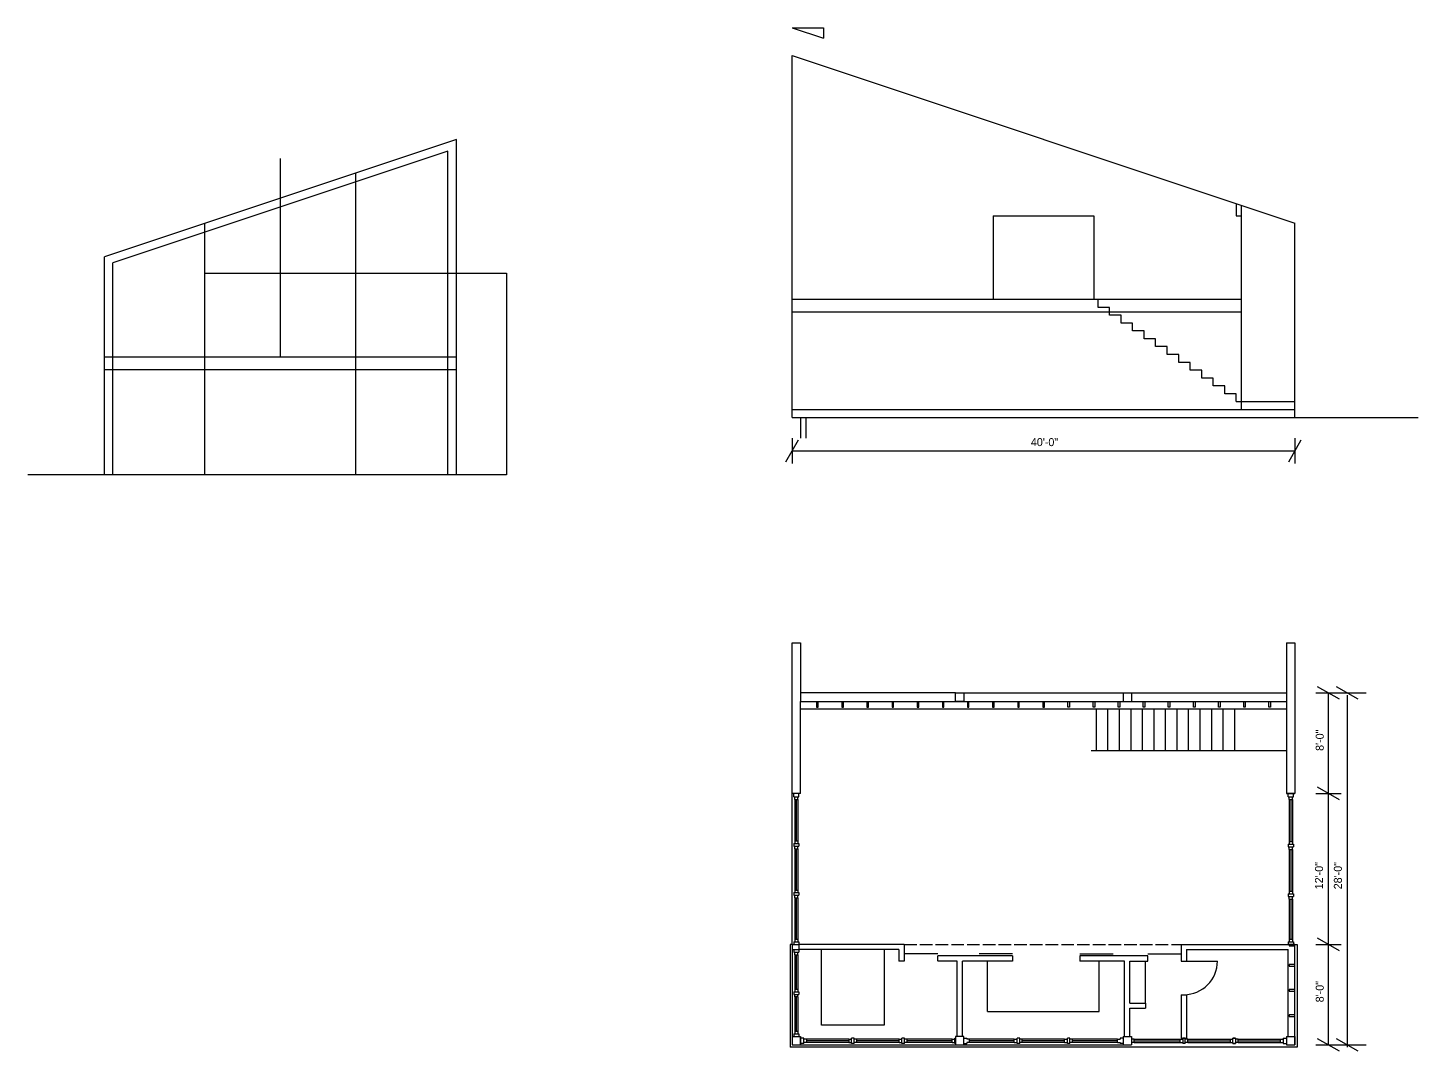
# Model space of a CAD drawing. Header units: inches. Extents: x 683 to 9370, y -498 to 3956.
# Drawn here: x 683 to 2010, y 2825 to 3802 of the extents above; entities that cross this region are included whole.
import ezdxf

# ---------------------------------------------------------------- set-up
doc = ezdxf.new("R2010")
doc.units = ezdxf.units.IN
doc.header["$MEASUREMENT"] = 0
doc.linetypes.add('ACAD_ISO02W100', pattern=[15, 12, -3])
for name, color, linetype in [('const', 253, 'Continuous'), ('e1', 253, 'Continuous'), ('e2', 251, 'Continuous'), ('glass', 172, 'Continuous'), ('millwork', 40, 'Continuous'), ('sills', 105, 'Continuous'), ('soffit', 253, 'ACAD_ISO02W100'), ('stairs', 140, 'Continuous'), ('walls', 7, 'Continuous')]:
    doc.layers.add(name, color=color, linetype=linetype)

msp = doc.modelspace()

# ---------------------------------------------------------------- linework, layer by layer
at = {"layer": 'const'}
for p, q in [((1412.3, 3429.8), (1412.3, 3775.3)), ((1841.3, 3437.3), (1841.3, 3632.3)), ((1892.3, 3429.8), (1892.3, 3615.3)), ((1704.3, 3534.8), (1704.3, 3542.3)), ((1715.3, 3534.8), (1704.3, 3534.8)), ((1715.3, 3527.3), (1715.3, 3534.8)), ((1726.3, 3527.3), (1715.3, 3527.3)), ((1726.3, 3519.8), (1726.3, 3527.3)), ((1737.3, 3519.8), (1726.3, 3519.8)), ((1737.3, 3512.3), (1737.3, 3519.8)), ((1748.3, 3512.3), (1737.3, 3512.3)), ((1748.3, 3504.8), (1748.3, 3512.3)), ((1759.3, 3504.8), (1748.3, 3504.8)), ((1759.3, 3497.3), (1759.3, 3504.8)), ((1770.3, 3497.3), (1759.3, 3497.3)), ((1770.3, 3489.8), (1770.3, 3497.3)), ((1781.3, 3489.8), (1770.3, 3489.8)), ((1781.3, 3482.3), (1781.3, 3489.8)), ((1792.3, 3482.3), (1781.3, 3482.3)), ((1792.3, 3474.8), (1792.3, 3482.3)), ((1803.3, 3474.8), (1792.3, 3474.8)), ((1803.3, 3467.3), (1803.3, 3474.8)), ((1814.3, 3467.3), (1803.3, 3467.3)), ((1814.3, 3459.8), (1814.3, 3467.3)), ((1825.3, 3459.8), (1814.3, 3459.8)), ((1825.3, 3452.3), (1825.3, 3459.8)), ((1836.3, 3452.3), (1825.3, 3452.3)), ((1836.3, 3444.8), (1836.3, 3452.3)), ((1412.3, 3437.3), (1892.3, 3437.3)), ((1836.3, 3444.8), (1892.3, 3444.8)), ((1412.3, 3429.8), (2009.9, 3429.8)), ((1406.3, 3387.5), (1418.3, 3408.2)), ((1412.3, 3409.8), (1412.3, 3385.8)), ((1412.3, 3397.8), (1892.3, 3397.8)), ((1886.3, 3387.5), (1898.3, 3408.2)), ((1892.3, 3409.8), (1892.3, 3385.8)), ((1934.7, 3160.7), (1913.9, 3172.7)), ((1952.7, 3160.7), (1931.9, 3172.7)), ((1912.3, 3166.7), (1960.3, 3166.7)), ((1924.3, 2830.7), (1924.3, 3166.7)), ((1942.3, 2828.5), (1942.3, 3164.5)), ((1912.3, 3070.7), (1936.3, 3070.7)), ((1934.7, 3064.7), (1913.9, 3076.7)), ((1912.3, 2926.7), (1936.3, 2926.7)), ((1934.7, 2920.7), (1913.9, 2932.7)), ((1912.3, 2830.7), (1960.3, 2830.7)), ((1934.7, 2824.7), (1913.9, 2836.7)), ((1952.7, 2824.7), (1931.9, 2836.7))]:
    msp.add_line(p, q, dxfattribs=at)
at = {"layer": 'e1'}
for p, q in [((1412.3, 2926.7), (1412.3, 3070.7)), ((1410.3, 2926.7), (1410.3, 2828.7)), ((1412.3, 2926.7), (1410.3, 2926.7)), ((1892.3, 2926.7), (1894.3, 2926.7)), ((1894.3, 2926.7), (1894.3, 2828.7)), ((1894.3, 2828.7), (1410.3, 2828.7))]:
    msp.add_line(p, q, dxfattribs=at)
at = {"layer": 'e2'}
for p, q in [((1568.3, 3166.7), (1420.3, 3166.7)), ((1576.3, 3166.7), (1728.3, 3166.7)), ((1736.3, 3166.7), (1884.3, 3166.7)), ((1412.3, 2921.7), (1412.3, 2838.7)), ((1440.3, 2849.7), (1440.3, 2921.7)), ((1500.3, 2921.7), (1500.3, 2849.7)), ((1500.3, 2849.7), (1440.3, 2849.7)), ((1420.3, 2830.7), (1568.3, 2830.7)), ((1576.3, 2830.7), (1728.3, 2830.7))]:
    msp.add_line(p, q, dxfattribs=at)
at = {"layer": 'glass'}
for p, q in [((1414.8, 3064.9), (1414.8, 3025.5)), ((1417.8, 3064.9), (1417.8, 3025.5)), ((1886.8, 3064.9), (1886.8, 3024.9)), ((1889.8, 3064.9), (1889.8, 3024.9)), ((1414.8, 3018), (1414.8, 2978.6)), ((1417.8, 3018), (1417.8, 2978.6)), ((1886.8, 3017.4), (1886.8, 2977.4)), ((1889.8, 3017.4), (1889.8, 2977.4)), ((1414.8, 2971.1), (1414.8, 2931.7)), ((1417.8, 2971.1), (1417.8, 2931.7)), ((1886.8, 2969.9), (1886.8, 2931.7)), ((1889.8, 2969.9), (1889.8, 2931.7)), ((1414.8, 2916.7), (1414.8, 2884)), ((1417.8, 2916.7), (1417.8, 2884)), ((1414.8, 2876.5), (1414.8, 2843.7)), ((1417.8, 2876.5), (1417.8, 2843.7)), ((1466.5, 2836.2), (1426, 2836.2)), ((1466.5, 2833.2), (1426, 2833.2)), ((1514.5, 2836.2), (1474, 2836.2)), ((1514.5, 2833.2), (1474, 2833.2)), ((1565, 2836.2), (1522, 2836.2)), ((1565, 2833.2), (1522, 2833.2)), ((1624.3, 2836.2), (1581.5, 2836.2)), ((1624.3, 2833.2), (1581.5, 2833.2)), ((1672.3, 2836.2), (1632, 2836.2)), ((1672.3, 2833.2), (1632, 2833.2)), ((1722.8, 2836.2), (1680, 2836.2)), ((1722.8, 2833.2), (1680, 2833.2)), ((1738.8, 2836.2), (1782.6, 2836.2)), ((1738.8, 2833.2), (1782.6, 2833.2)), ((1790.1, 2836.2), (1830.6, 2836.2)), ((1790.1, 2833.2), (1830.6, 2833.2)), ((1838.1, 2836.2), (1878.6, 2836.2)), ((1838.1, 2833.2), (1878.6, 2833.2))]:
    msp.add_line(p, q, dxfattribs=at)
at = {"layer": 'millwork'}
for p, q in [((1416.3, 3064.9), (1416.3, 3025.5)), ((1888.3, 3064.9), (1888.3, 3024.9)), ((1416.3, 3018), (1416.3, 2978.6)), ((1888.3, 3017.4), (1888.3, 2977.4)), ((1416.3, 2971.1), (1416.3, 2931.7)), ((1888.3, 2969.9), (1888.3, 2931.7)), ((1416.3, 2916.7), (1416.3, 2884)), ((1551.3, 2917.7), (1519.3, 2917.7)), ((1622.8, 2917.7), (1590.8, 2917.7)), ((1598.8, 2862.7), (1598.8, 2910.7)), ((1686.8, 2917.7), (1718.8, 2917.7)), ((1705.5, 2862.7), (1705.5, 2910.7)), ((1749.5, 2870.7), (1749.5, 2910.7)), ((1751.8, 2917.7), (1783.3, 2917.7)), ((1786.3, 2910.7), (1818.3, 2910.7)), ((1416.3, 2876.5), (1416.3, 2843.7)), ((1598.8, 2862.7), (1705.5, 2862.7)), ((1466.5, 2834.7), (1426, 2834.7)), ((1514.5, 2834.7), (1474, 2834.7)), ((1565, 2834.7), (1522, 2834.7)), ((1624.3, 2834.7), (1581.5, 2834.7)), ((1672.3, 2834.7), (1632, 2834.7)), ((1722.8, 2834.7), (1680, 2834.7)), ((1738.8, 2834.7), (1782.6, 2834.7)), ((1790.1, 2834.7), (1830.6, 2834.7)), ((1838.1, 2834.7), (1878.6, 2834.7))]:
    msp.add_line(p, q, dxfattribs=at)
msp.add_arc((1786.3, 2910.7), 32, 270, 0, dxfattribs=at)
at = {"layer": 'sills'}
for p, q in [((1604.3, 3622.3), (1700.3, 3622.3)), ((1604.3, 3622.3), (1604.3, 3542.3)), ((1700.3, 3622.3), (1700.3, 3542.3)), ((1420.3, 3429.8), (1420.3, 3409.8)), ((1425.3, 3429.8), (1425.3, 3409.8))]:
    msp.add_line(p, q, dxfattribs=at)
at = {"layer": 'soffit'}
msp.add_line((1519.3, 2926.7), (1783.8, 2926.7), dxfattribs=at)
at = {"layer": 'stairs'}
for p, q in [((1702.8, 3111.7), (1702.8, 3151.7)), ((1713.8, 3111.7), (1713.8, 3151.7)), ((1724.8, 3111.7), (1724.8, 3151.7)), ((1735.8, 3111.7), (1735.8, 3151.7)), ((1746.8, 3111.7), (1746.8, 3151.7)), ((1757.8, 3111.7), (1757.8, 3151.7)), ((1768.8, 3111.7), (1768.8, 3151.7)), ((1779.8, 3111.7), (1779.8, 3151.7)), ((1790.8, 3111.7), (1790.8, 3151.7)), ((1801.8, 3111.7), (1801.8, 3151.7)), ((1812.8, 3111.7), (1812.8, 3151.7)), ((1823.8, 3111.7), (1823.8, 3151.7)), ((1834.8, 3111.7), (1834.8, 3151.7)), ((1697.8, 3111.7), (1884.3, 3111.7))]:
    msp.add_line(p, q, dxfattribs=at)
at = {"layer": 'walls'}
for p, q in [((1412.3, 3801.7), (1442.3, 3801.7)), ((1412.3, 3801.7), (1442.3, 3791.7)), ((1442.3, 3801.7), (1442.3, 3791.7)), ((1412.3, 3775.3), (1892.3, 3615.3)), ((1091.8, 3695.1), (755.8, 3583.1)), ((1091.8, 3374.8), (1091.8, 3695.1)), ((1083.8, 3684), (763.8, 3577.3)), ((923.8, 3487.3), (923.8, 3676.9)), ((1083.8, 3374.8), (1083.8, 3684)), ((995.8, 3374.8), (995.8, 3663.1)), ((1836.3, 3634), (1836.3, 3622.3)), ((1841.3, 3622.3), (1841.3, 3632.3)), ((851.8, 3374.8), (851.8, 3615.1)), ((1836.3, 3622.3), (1841.3, 3622.3)), ((755.8, 3374.8), (755.8, 3583.1)), ((763.8, 3374.8), (763.8, 3577.3)), ((851.8, 3567.3), (995.8, 3567.3)), ((995.8, 3567.3), (1139.8, 3567.3)), ((1139.8, 3567.3), (1139.8, 3374.8)), ((1841.3, 3542.3), (1412.3, 3542.3)), ((1841.3, 3530.3), (1412.3, 3530.3)), ((1091.8, 3487.3), (755.8, 3487.3)), ((1091.8, 3475.3), (755.8, 3475.3)), ((1412.3, 3437.3), (1892.3, 3437.3)), ((1412.3, 3429.8), (1425.3, 3429.8)), ((1091.8, 3374.8), (682.7, 3374.8)), ((1139.8, 3374.8), (1091.8, 3374.8)), ((1412.3, 3070.7), (1412.3, 3214.7)), ((1412.3, 3214.7), (1420.3, 3214.7)), ((1420.3, 3214.7), (1420.3, 3158.7)), ((1884.3, 3214.7), (1884.3, 3158.7)), ((1884.3, 3214.7), (1892.3, 3214.7)), ((1892.3, 3214.7), (1892.3, 3070.7)), ((1420.3, 3070.7), (1420.3, 3158.7)), ((1420.3, 3158.7), (1884.3, 3158.7)), ((1568.3, 3158.7), (1568.3, 3166.7)), ((1568.3, 3166.7), (1576.3, 3166.7)), ((1576.3, 3158.7), (1568.3, 3158.7)), ((1576.3, 3158.7), (1568.3, 3158.7)), ((1576.3, 3166.7), (1576.3, 3158.7)), ((1728.3, 3166.7), (1736.3, 3166.7)), ((1728.3, 3166.7), (1728.3, 3158.7)), ((1728.3, 3158.7), (1736.3, 3158.7)), ((1728.3, 3158.7), (1736.3, 3158.7)), ((1736.3, 3166.7), (1736.3, 3158.7)), ((1884.3, 3158.7), (1884.3, 3070.7)), ((1420.3, 3151.7), (1884.3, 3151.7)), ((1420.3, 3070.7), (1412.3, 3070.7)), ((1413.8, 3067.4), (1413.8, 3070.7)), ((1413.8, 3067.4), (1418.8, 3067.4)), ((1414.8, 3064.9), (1414.8, 3067.4)), ((1417.8, 3064.9), (1417.8, 3067.4)), ((1418.8, 3067.4), (1418.8, 3070.7)), ((1884.3, 3070.7), (1892.3, 3070.7)), ((1892.3, 3070.7), (1884.3, 3070.7)), ((1885.8, 3070.7), (1890.8, 3070.7)), ((1885.8, 3067.4), (1885.8, 3070.7)), ((1885.8, 3067.4), (1890.8, 3067.4)), ((1886.8, 3064.9), (1886.8, 3067.4)), ((1889.8, 3064.9), (1889.8, 3067.4)), ((1890.8, 3067.4), (1890.8, 3070.7)), ((1414.8, 3064.9), (1417.8, 3064.9)), ((1886.8, 3064.9), (1889.8, 3064.9)), ((1413.8, 3023), (1418.8, 3023)), ((1413.8, 3023), (1413.8, 3020.5)), ((1413.8, 3020.5), (1418.8, 3020.5)), ((1414.8, 3025.5), (1414.8, 3023)), ((1414.8, 3025.5), (1417.8, 3025.5)), ((1414.8, 3018), (1414.8, 3020.5)), ((1414.8, 3018), (1417.8, 3018)), ((1417.8, 3025.5), (1417.8, 3023)), ((1417.8, 3018), (1417.8, 3020.5)), ((1418.8, 3023), (1418.8, 3020.5)), ((1885.8, 3022.4), (1890.8, 3022.4)), ((1885.8, 3022.4), (1885.8, 3019.9)), ((1885.8, 3019.9), (1890.8, 3019.9)), ((1886.8, 3024.9), (1889.8, 3024.9)), ((1886.8, 3024.9), (1886.8, 3022.4)), ((1886.8, 3017.4), (1886.8, 3019.9)), ((1886.8, 3017.4), (1889.8, 3017.4)), ((1889.8, 3024.9), (1889.8, 3022.4)), ((1889.8, 3017.4), (1889.8, 3019.9)), ((1890.8, 3022.4), (1890.8, 3019.9)), ((1413.8, 2976.1), (1418.8, 2976.1)), ((1413.8, 2976.1), (1413.8, 2973.6)), ((1413.8, 2973.6), (1418.8, 2973.6)), ((1414.8, 2978.6), (1414.8, 2976.1)), ((1414.8, 2978.6), (1417.8, 2978.6)), ((1414.8, 2971.1), (1414.8, 2973.6)), ((1417.8, 2978.6), (1417.8, 2976.1)), ((1417.8, 2971.1), (1417.8, 2973.6)), ((1418.8, 2976.1), (1418.8, 2973.6)), ((1885.8, 2974.9), (1885.8, 2972.4)), ((1885.8, 2974.9), (1890.8, 2974.9)), ((1886.8, 2977.4), (1889.8, 2977.4)), ((1886.8, 2977.4), (1886.8, 2974.9)), ((1889.8, 2977.4), (1889.8, 2974.9)), ((1890.8, 2974.9), (1890.8, 2972.4)), ((1414.8, 2971.1), (1417.8, 2971.1)), ((1885.8, 2972.4), (1890.8, 2972.4)), ((1886.8, 2969.9), (1886.8, 2972.4)), ((1886.8, 2969.9), (1889.8, 2969.9)), ((1889.8, 2969.9), (1889.8, 2972.4)), ((1412.3, 2926.7), (1418.8, 2926.7)), ((1412.3, 2926.7), (1412.3, 2921.7)), ((1412.3, 2921.7), (1418.8, 2921.7)), ((1413.8, 2929.2), (1418.8, 2929.2)), ((1413.8, 2929.2), (1413.8, 2926.7)), ((1413.8, 2921.7), (1413.8, 2919.2)), ((1414.8, 2931.7), (1417.8, 2931.7)), ((1414.8, 2931.7), (1414.8, 2929.2)), ((1417.8, 2931.7), (1417.8, 2929.2)), ((1418.8, 2929.2), (1418.8, 2919.2)), ((1519.3, 2926.7), (1418.8, 2926.7)), ((1514.3, 2921.7), (1418.8, 2921.7)), ((1514.3, 2921.7), (1514.3, 2910.7)), ((1519.3, 2926.7), (1519.3, 2910.7)), ((1783.8, 2926.7), (1884.3, 2926.7)), ((1783.8, 2926.7), (1783.8, 2910.7)), ((1788.8, 2921.7), (1885.8, 2921.7)), ((1788.8, 2921.7), (1788.8, 2910.7)), ((1884.3, 2926.7), (1892.3, 2926.7)), ((1884.8, 2926.7), (1890.8, 2926.7)), ((1885.8, 2929.2), (1885.8, 2926.7)), ((1885.8, 2929.2), (1890.8, 2929.2)), ((1885.8, 2838.7), (1885.8, 2921.7)), ((1886.8, 2931.7), (1886.8, 2929.2)), ((1886.8, 2931.7), (1889.8, 2931.7)), ((1886.8, 2926.7), (1892.3, 2926.7)), ((1889.8, 2931.7), (1889.8, 2929.2)), ((1890.8, 2929.2), (1890.8, 2926.7)), ((1892.3, 2830.7), (1892.3, 2926.7)), ((1413.8, 2919.2), (1418.8, 2919.2)), ((1414.8, 2916.7), (1414.8, 2919.2)), ((1414.8, 2916.7), (1417.8, 2916.7)), ((1417.8, 2916.7), (1417.8, 2919.2)), ((1519.3, 2910.7), (1514.3, 2910.7)), ((1622.8, 2915.7), (1551.3, 2915.7)), ((1551.3, 2911.1), (1551.3, 2915.7)), ((1551.3, 2911.1), (1551.3, 2910.7)), ((1569.8, 2910.7), (1551.3, 2910.7)), ((1569.8, 2838.7), (1569.8, 2910.7)), ((1622.8, 2910.7), (1574.8, 2910.7)), ((1574.8, 2838.7), (1574.8, 2910.7)), ((1622.8, 2915.7), (1622.8, 2910.7)), ((1686.8, 2915.7), (1686.8, 2910.7)), ((1751.8, 2915.7), (1686.8, 2915.7)), ((1729.5, 2910.7), (1686.8, 2910.7)), ((1729.5, 2838.7), (1729.5, 2910.7)), ((1734.5, 2910.7), (1751.8, 2910.7)), ((1734.5, 2870.7), (1734.5, 2910.7)), ((1751.8, 2910.7), (1751.8, 2915.7)), ((1783.8, 2910.7), (1788.8, 2910.7)), ((1413.8, 2881.5), (1418.8, 2881.5)), ((1413.8, 2881.5), (1413.8, 2879)), ((1414.8, 2884), (1414.8, 2881.5)), ((1414.8, 2884), (1417.8, 2884)), ((1417.8, 2884), (1417.8, 2881.5)), ((1418.8, 2881.5), (1418.8, 2879)), ((1413.8, 2879), (1418.8, 2879)), ((1414.8, 2876.5), (1414.8, 2879)), ((1417.8, 2876.5), (1414.8, 2876.5)), ((1417.8, 2876.5), (1417.8, 2879)), ((1734.5, 2870.7), (1749.5, 2870.7)), ((1749.5, 2870.7), (1749.5, 2865.7)), ((1783.8, 2878.7), (1788.8, 2878.7)), ((1783.8, 2878.7), (1783.8, 2837.2)), ((1788.8, 2878.7), (1788.8, 2837.2)), ((1734.5, 2838.7), (1734.5, 2865.7)), ((1734.5, 2865.7), (1749.5, 2865.7)), ((1413.8, 2841.2), (1418.8, 2841.2)), ((1413.8, 2841.2), (1413.8, 2838.7)), ((1417.8, 2843.7), (1414.8, 2843.7)), ((1414.8, 2843.7), (1414.8, 2841.2)), ((1417.8, 2843.7), (1417.8, 2841.2)), ((1418.8, 2841.2), (1418.8, 2838.7)), ((1412.3, 2838.7), (1420.3, 2838.7)), ((1412.3, 2838.7), (1412.3, 2830.7)), ((1412.3, 2830.7), (1420.3, 2830.7)), ((1420.3, 2838.7), (1420.3, 2830.7)), ((1420.3, 2830.7), (1420.3, 2838.7)), ((1423.5, 2837.2), (1420.3, 2837.2)), ((1423.5, 2832.2), (1420.3, 2832.2)), ((1423.5, 2832.2), (1423.5, 2837.2)), ((1426, 2836.2), (1423.5, 2836.2)), ((1426, 2833.2), (1423.5, 2833.2)), ((1426, 2836.2), (1426, 2833.2)), ((1466.5, 2836.2), (1469, 2836.2)), ((1466.5, 2836.2), (1466.5, 2833.2)), ((1466.5, 2833.2), (1469, 2833.2)), ((1469, 2832.2), (1469, 2837.2)), ((1471.5, 2837.2), (1469, 2837.2)), ((1471.5, 2832.2), (1469, 2832.2)), ((1471.5, 2832.2), (1471.5, 2837.2)), ((1474, 2836.2), (1471.5, 2836.2)), ((1474, 2833.2), (1471.5, 2833.2)), ((1474, 2833.2), (1474, 2836.2)), ((1514.5, 2836.2), (1517, 2836.2)), ((1514.5, 2833.2), (1514.5, 2836.2)), ((1514.5, 2833.2), (1517, 2833.2)), ((1517, 2832.2), (1517, 2837.2)), ((1519.5, 2837.2), (1517, 2837.2)), ((1519.5, 2832.2), (1517, 2832.2)), ((1519.5, 2832.2), (1519.5, 2837.2)), ((1522, 2836.2), (1519.5, 2836.2)), ((1522, 2833.2), (1519.5, 2833.2)), ((1522, 2833.2), (1522, 2836.2)), ((1565, 2833.2), (1565, 2836.2)), ((1565, 2836.2), (1567.5, 2836.2)), ((1565, 2833.2), (1567.5, 2833.2)), ((1567.5, 2832.2), (1567.5, 2837.2)), ((1567.5, 2837.2), (1568.3, 2837.2)), ((1568.3, 2832.2), (1567.5, 2832.2)), ((1576.3, 2838.7), (1568.3, 2838.7)), ((1568.3, 2838.7), (1568.3, 2830.7)), ((1568.3, 2830.7), (1576.3, 2830.7)), ((1576.3, 2830.7), (1576.3, 2838.7)), ((1576.3, 2837.2), (1579, 2837.2)), ((1576.3, 2832.2), (1579, 2832.2)), ((1579, 2837.2), (1579, 2836.2)), ((1581.5, 2836.2), (1579, 2836.2)), ((1581.5, 2833.2), (1579, 2833.2)), ((1579, 2833.2), (1579, 2832.2)), ((1581.5, 2833.2), (1581.5, 2836.2)), ((1624.3, 2836.2), (1627, 2836.2)), ((1624.3, 2833.2), (1624.3, 2836.2)), ((1624.3, 2833.2), (1627, 2833.2)), ((1629.5, 2837.2), (1627, 2837.2)), ((1627, 2832.2), (1627, 2837.2)), ((1629.5, 2832.2), (1627, 2832.2)), ((1629.5, 2832.2), (1629.5, 2837.2)), ((1632, 2836.2), (1629.5, 2836.2)), ((1632, 2833.2), (1629.5, 2833.2)), ((1632, 2833.2), (1632, 2836.2)), ((1672.3, 2833.2), (1672.3, 2836.2)), ((1672.3, 2836.2), (1675, 2836.2)), ((1672.3, 2833.2), (1675, 2833.2)), ((1675, 2832.2), (1675, 2837.2)), ((1677.5, 2837.2), (1675, 2837.2)), ((1677.5, 2832.2), (1675, 2832.2)), ((1677.5, 2832.2), (1677.5, 2837.2)), ((1680, 2836.2), (1677.5, 2836.2)), ((1680, 2833.2), (1677.5, 2833.2)), ((1680, 2833.2), (1680, 2836.2)), ((1722.8, 2833.2), (1722.8, 2836.2)), ((1722.8, 2836.2), (1725.3, 2836.2)), ((1722.8, 2833.2), (1725.3, 2833.2)), ((1728, 2837.2), (1725.3, 2837.2)), ((1725.3, 2837.2), (1725.3, 2836.2)), ((1725.3, 2833.2), (1725.3, 2832.2)), ((1728, 2832.2), (1725.3, 2832.2)), ((1728.3, 2838.7), (1736.3, 2838.7)), ((1728.3, 2838.7), (1728.3, 2830.7)), ((1728.3, 2830.7), (1736.3, 2830.7)), ((1736.3, 2838.7), (1736.3, 2830.7)), ((1738.8, 2836.2), (1736.3, 2836.2)), ((1738.8, 2833.2), (1736.3, 2833.2)), ((1738.8, 2833.2), (1738.8, 2836.2)), ((1782.6, 2833.2), (1782.6, 2836.2)), ((1782.6, 2836.2), (1785.1, 2836.2)), ((1782.6, 2833.2), (1785.1, 2833.2)), ((1783.8, 2837.2), (1788.8, 2837.2)), ((1785.1, 2837.2), (1785.1, 2832.2)), ((1787.6, 2837.2), (1785.1, 2837.2)), ((1787.6, 2832.2), (1785.1, 2832.2)), ((1787.6, 2832.2), (1787.6, 2837.2)), ((1790.1, 2836.2), (1787.6, 2836.2)), ((1790.1, 2833.2), (1787.6, 2833.2)), ((1790.1, 2833.2), (1790.1, 2836.2)), ((1830.6, 2836.2), (1833.1, 2836.2)), ((1830.6, 2833.2), (1830.6, 2836.2)), ((1830.6, 2833.2), (1833.1, 2833.2)), ((1833.1, 2832.2), (1833.1, 2837.2)), ((1833.1, 2837.2), (1835.6, 2837.2)), ((1835.6, 2837.2), (1833.1, 2837.2)), ((1833.1, 2832.2), (1835.6, 2832.2)), ((1835.6, 2832.2), (1833.1, 2832.2)), ((1835.6, 2837.2), (1835.6, 2832.2)), ((1838.1, 2836.2), (1835.6, 2836.2)), ((1838.1, 2833.2), (1835.6, 2833.2)), ((1838.1, 2833.2), (1838.1, 2836.2)), ((1838.1, 2833.2), (1838.1, 2836.2)), ((1878.6, 2833.2), (1878.6, 2836.2)), ((1878.6, 2836.2), (1881.1, 2836.2)), ((1878.6, 2833.2), (1881.1, 2833.2)), ((1881.1, 2837.2), (1881.1, 2832.2)), ((1881.1, 2837.2), (1884.3, 2837.2)), ((1881.1, 2832.2), (1884.3, 2832.2)), ((1884.3, 2838.7), (1892.3, 2838.7)), ((1884.3, 2838.7), (1884.3, 2830.7)), ((1884.3, 2830.7), (1892.3, 2830.7)), ((1892.3, 2838.7), (1892.3, 2830.7))]:
    msp.add_line(p, q, dxfattribs=at)
for points in [[(1435.7, 3158.7), (1435.7, 3153.2), (1437.2, 3153.2), (1437.2, 3158.7)], [(1459.7, 3158.7), (1459.7, 3153.2), (1461.2, 3153.2), (1461.2, 3158.7)], [(1483.7, 3158.7), (1483.7, 3153.2), (1485.2, 3153.2), (1485.2, 3158.7)], [(1507.7, 3158.7), (1507.7, 3153.2), (1509.2, 3153.2), (1509.2, 3158.7)], [(1531.7, 3158.7), (1531.7, 3153.2), (1533.2, 3153.2), (1533.2, 3158.7)], [(1555.7, 3158.7), (1555.7, 3153.2), (1557.2, 3153.2), (1557.2, 3158.7)], [(1579.6, 3158.7), (1579.6, 3153.2), (1581.1, 3153.2), (1581.1, 3158.7)], [(1603.6, 3158.7), (1603.6, 3153.2), (1605.1, 3153.2), (1605.1, 3158.7)], [(1627.6, 3158.7), (1627.6, 3153.2), (1629.1, 3153.2), (1629.1, 3158.7)], [(1651.6, 3158.7), (1651.6, 3153.2), (1653.1, 3153.2), (1653.1, 3158.7)], [(1677.1, 3158.7), (1677.1, 3153.2), (1675.6, 3153.2), (1675.6, 3158.7)], [(1701.1, 3158.7), (1701.1, 3153.2), (1699.6, 3153.2), (1699.6, 3158.7)], [(1725.1, 3158.7), (1725.1, 3153.2), (1723.6, 3153.2), (1723.6, 3158.7)], [(1748.9, 3158.7), (1748.9, 3153.2), (1747.4, 3153.2), (1747.4, 3158.7)], [(1772.9, 3158.7), (1772.9, 3153.2), (1771.4, 3153.2), (1771.4, 3158.7)], [(1796.9, 3158.7), (1796.9, 3153.2), (1795.4, 3153.2), (1795.4, 3158.7)], [(1820.9, 3158.7), (1820.9, 3153.2), (1819.4, 3153.2), (1819.4, 3158.7)], [(1844.9, 3158.7), (1844.9, 3153.2), (1843.4, 3153.2), (1843.4, 3158.7)], [(1868.9, 3158.7), (1868.9, 3153.2), (1867.4, 3153.2), (1867.4, 3158.7)], [(1892.3, 2926.7), (1886.8, 2926.7), (1886.8, 2925.2), (1892.3, 2925.2)], [(1892.3, 2907.5), (1886.8, 2907.5), (1886.8, 2906), (1892.3, 2906)], [(1892.3, 2883.5), (1886.8, 2883.5), (1886.8, 2882), (1892.3, 2882)], [(1892.3, 2859.5), (1886.8, 2859.5), (1886.8, 2858), (1892.3, 2858)]]:
    msp.add_lwpolyline(points, dxfattribs=at)

# ---------------------------------------------------------------- texts
at = {"layer": 'const', "insert": (1640.2, 3410), "char_height": 7.64, "width": 2912.54, "attachment_point": 1}
msp.add_mtext('40\'-0"', dxfattribs=at)
at = {"layer": 'const', "char_height": 7.64, "width": 2912.54, "attachment_point": 1, "rotation": 90}
for s, insert in [('8\'-0"', (1912.1, 3111.4)), ('12\'-0"', (1911.4, 2979.3)), ('28\'-0"', (1929.4, 2979.3)), ('8\'-0"', (1912.1, 2871.4))]:
    msp.add_mtext(s, dxfattribs=dict(at, insert=insert))

doc.saveas('drawing.dxf')
